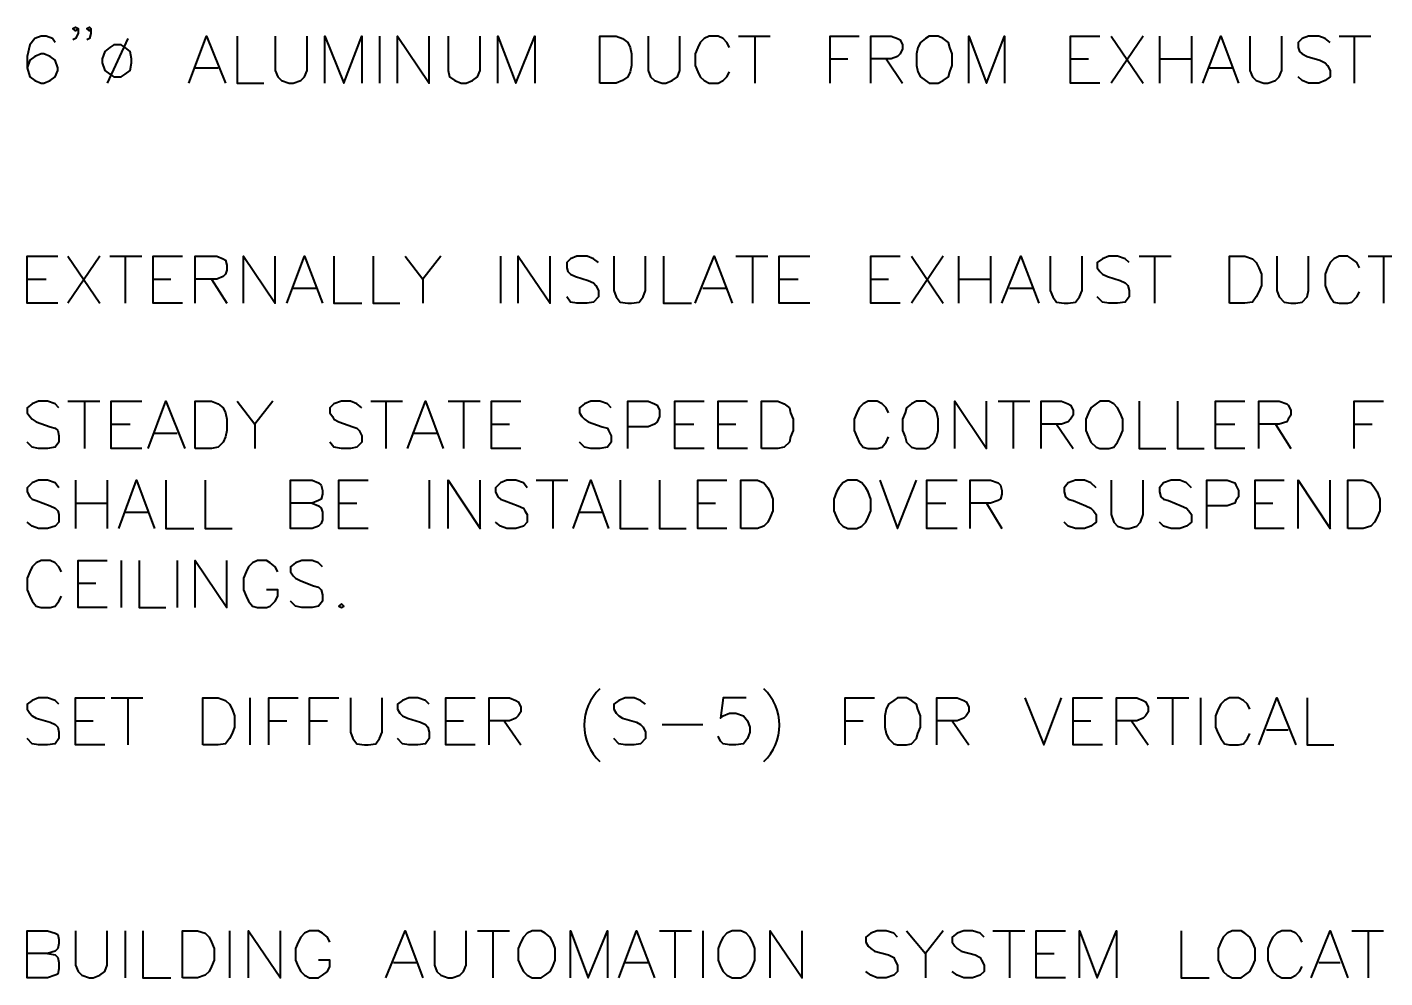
# Model space of a CAD drawing. Header units: inches. Extents: x 5 to 516, y -193 to 129.
# Drawn here: x 381.48 to 392.15, y -172.4 to -164.93 of the extents above; entities that cross this region are included whole.
import ezdxf

# ---------------------------------------------------------------- set-up
doc = ezdxf.new("R2010")
doc.units = ezdxf.units.IN
doc.header["$MEASUREMENT"] = 0
doc.layers.add('PDF10_Geometry', color=7, linetype='Continuous')

msp = doc.modelspace()

# ---------------------------------------------------------------- linework, layer by layer
at = {"layer": 'PDF10_Geometry', "lineweight": 40}
for points in [[(381.8785938, -164.9358916), (381.8585946, -164.9558908), (381.8385954, -164.9358916), (381.8585946, -164.925892), (381.8785938, -164.9358916), (381.8785938, -164.97589), (381.8585946, -165.0158883), (381.8385954, -165.0258879)], [(381.9785897, -164.9358916), (381.9685901, -164.9558908), (381.9485909, -164.9358916), (381.9685901, -164.925892), (381.9785897, -164.9358916), (381.9785897, -164.97589), (381.9685901, -165.0158883), (381.9485909, -165.0258879)], [(381.6986011, -165.0458871), (381.6786019, -165.0158883), (381.6286039, -164.9958892), (381.5886055, -164.9958892), (381.5386076, -165.0158883), (381.4986092, -165.0658863), (381.47861, -165.1558827), (381.47861, -165.245879), (381.4986092, -165.3158762), (381.5386076, -165.3458749), (381.5886055, -165.3658741), (381.6086047, -165.3658741), (381.6586027, -165.3458749), (381.6986011, -165.3158762), (381.7186003, -165.2658782), (381.7186003, -165.245879), (381.6986011, -165.1858814), (381.6586027, -165.1558827), (381.6086047, -165.1358835), (381.5886055, -165.1358835), (381.5386076, -165.1558827), (381.4986092, -165.1858814), (381.47861, -165.245879)], [(382.2685813, -165.0158883), (382.1085878, -165.3658741)], [(382.7485618, -165.3658741), (382.8885561, -164.9958892), (383.03855, -165.3658741)], [(383.1285464, -164.9958892), (383.1285464, -165.3658741), (383.3385379, -165.3658741)], [(383.4285342, -164.9958892), (383.4285342, -165.2658782), (383.4485334, -165.3158762), (383.4785322, -165.3458749), (383.5385297, -165.3658741), (383.5685285, -165.3658741), (383.6285261, -165.3458749), (383.6585249, -165.3158762), (383.6785241, -165.2658782), (383.6785241, -164.9958892)], [(383.818515, -165.3658741), (383.818515, -164.9958892), (383.9685089, -165.3658741), (384.1085032, -164.9958892), (384.1085032, -165.3658741)], [(384.2485009, -164.9958892), (384.2485009, -165.3658741)], [(384.3884952, -165.3658741), (384.3884952, -164.9958892), (384.6384851, -165.3658741), (384.6384851, -164.9958892)], [(384.788479, -164.9958892), (384.788479, -165.2658782), (384.7984786, -165.3158762), (384.8384769, -165.3458749), (384.8884749, -165.3658741), (384.9284733, -165.3658741), (384.9784713, -165.3458749), (385.0184696, -165.3158762), (385.0384688, -165.2658782), (385.0384688, -164.9958892)], [(385.1784598, -165.3658741), (385.1784598, -164.9958892), (385.3184541, -165.3658741), (385.468448, -164.9958892), (385.468448, -165.3658741)], [(386.3584118, -164.9958892), (386.3584118, -165.2658782), (386.378411, -165.3158762), (386.4084098, -165.3458749), (386.4684074, -165.3658741), (386.4984061, -165.3658741), (386.5484041, -165.3458749), (386.5884025, -165.3158762), (386.6084017, -165.2658782), (386.6084017, -164.9958892)], [(386.9983858, -165.0858855), (386.9783867, -165.0458871), (386.9483879, -165.0158883), (386.9083895, -164.9958892), (386.8383923, -164.9958892), (386.798394, -165.0158883), (386.7683952, -165.0458871), (386.748396, -165.0858855), (386.7283968, -165.1358835), (386.7283968, -165.2258798), (386.748396, -165.2758778), (386.7683952, -165.3158762), (386.798394, -165.3458749), (386.8383923, -165.3658741), (386.9083895, -165.3658741), (386.9483879, -165.3458749), (386.9783867, -165.3158762), (386.9983858, -165.2758778)], [(387.0683864, -164.9958892), (387.3183762, -164.9958892)], [(387.1983777, -164.9958892), (387.1983777, -165.3658741)], [(387.7883571, -165.3658741), (387.7883571, -164.9958892), (388.0183478, -164.9958892)], [(388.1083442, -165.3658741), (388.1083442, -164.9958892), (388.2683377, -164.9958892), (388.3183356, -165.0158883), (388.3383348, -165.0258879), (388.358334, -165.0658863), (388.358334, -165.0958851), (388.3383348, -165.1358835), (388.3183356, -165.1558827), (388.2683377, -165.1758818), (388.1083442, -165.1758818)], [(388.8783095, -165.3658741), (388.8783095, -164.9958892), (389.0183038, -165.3658741), (389.1582981, -164.9958892), (389.1582981, -165.3658741)], [(389.9082677, -165.3658741), (389.678277, -165.3658741), (389.678277, -164.9958892), (389.9082677, -164.9958892)], [(389.998264, -164.9958892), (390.2482539, -165.3658741)], [(390.2482572, -164.9958892), (389.9982674, -165.3658741)], [(390.3782486, -164.9958892), (390.3782486, -165.3658741)], [(390.6282418, -164.9958892), (390.6282418, -165.3658741)], [(390.7182416, -165.3658741), (390.8582359, -164.9958892), (390.9982302, -165.3658741)], [(391.0882231, -164.9958892), (391.0882231, -165.2658782), (391.1082223, -165.3158762), (391.1382211, -165.3458749), (391.1982187, -165.3658741), (391.2282175, -165.3658741), (391.288215, -165.3458749), (391.3182138, -165.3158762), (391.338213, -165.2658782), (391.338213, -164.9958892)], [(391.7182009, -165.0458871), (391.6782026, -165.0158883), (391.6282046, -164.9958892), (391.5482078, -164.9958892), (391.4982099, -165.0158883), (391.4682111, -165.0458871), (391.4682111, -165.0858855), (391.4782107, -165.1158843), (391.4982099, -165.1358835), (391.5382083, -165.1558827), (391.6382042, -165.1858814), (391.6782026, -165.2058806), (391.6982018, -165.2258798), (391.7182009, -165.2658782), (391.7182009, -165.3158762), (391.6782026, -165.3458749), (391.6282046, -165.3658741), (391.5482078, -165.3658741), (391.4982099, -165.3458749), (391.4682111, -165.3158762)], [(391.7881947, -164.9958892), (392.0381846, -164.9958892)], [(391.9081898, -164.9958892), (391.9081898, -165.3658741)], [(382.7985564, -165.245879), (382.9785491, -165.245879)], [(387.7883571, -165.1758818), (387.9283515, -165.1758818)], [(388.2283393, -165.1758818), (388.358334, -165.3658741)], [(389.678277, -165.1758818), (389.8182713, -165.1758818)], [(390.3782486, -165.1758818), (390.6282384, -165.1758818)], [(390.7682361, -165.245879), (390.9482288, -165.245879)], [(381.7186003, -167.0958039), (381.47861, -167.0958039), (381.47861, -166.7258189), (381.7186003, -166.7258189)], [(381.798597, -166.7258189), (382.0485869, -167.0958039)], [(382.0485903, -166.7258189), (381.7986004, -167.0958039)], [(382.128587, -166.7258189), (382.3785769, -166.7258189)], [(382.2485821, -166.7258189), (382.2485821, -167.0958039)], [(382.6985639, -167.0958039), (382.4685732, -167.0958039), (382.4685732, -166.7258189), (382.6985639, -166.7258189)], [(382.7985564, -167.0958039), (382.7985564, -166.7258189), (382.9685495, -166.7258189), (383.0185475, -166.7458181), (383.0385467, -166.7558177), (383.0485463, -166.7958161), (383.0485463, -166.8358144), (383.0385467, -166.8658132), (383.0185475, -166.8858124), (382.9685495, -166.9058116), (382.7985564, -166.9058116)], [(383.178541, -167.0958039), (383.178541, -166.7258189), (383.4285308, -167.0958039), (383.4285308, -166.7258189)], [(383.5185272, -167.0958039), (383.6585215, -166.7258189), (383.7985158, -167.0958039)], [(383.8885155, -166.7258189), (383.8885155, -167.0958039), (384.1085066, -167.0958039)], [(384.1984995, -166.7258189), (384.1984995, -167.0958039), (384.408491, -167.0958039)], [(384.4484928, -166.7258189), (384.5884871, -166.9058116), (384.5884871, -167.0958039)], [(384.7284814, -166.7258189), (384.5884871, -166.9058116)], [(385.1984589, -166.7258189), (385.1984589, -167.0958039)], [(385.3384533, -167.0958039), (385.3384533, -166.7258189), (385.5884431, -167.0958039), (385.5884431, -166.7258189)], [(385.9684311, -166.7758169), (385.9284327, -166.7458181), (385.8784347, -166.7258189), (385.798438, -166.7258189), (385.74844, -166.7458181), (385.7184412, -166.7758169), (385.7184412, -166.8158152), (385.7284408, -166.845814), (385.74844, -166.8658132), (385.7884384, -166.8858124), (385.8884343, -166.9158112), (385.9284327, -166.9358104), (385.9484319, -166.9558096), (385.9684311, -166.9958079), (385.9684311, -167.0458059), (385.9284327, -167.0858043), (385.8784347, -167.0958039), (385.798438, -167.0958039), (385.74844, -167.0858043), (385.7184412, -167.0458059)], [(386.0884262, -166.7258189), (386.0884262, -166.9958079), (386.1084254, -167.0458059), (386.1384242, -167.0858043), (386.1984217, -167.0958039), (386.2284205, -167.0958039), (386.2884181, -167.0858043), (386.3184168, -167.0458059), (386.338416, -166.9958079), (386.338416, -166.7258189)], [(386.478407, -166.7258189), (386.478407, -167.0958039), (386.698398, -167.0958039)], [(386.7284002, -167.0958039), (386.8783941, -166.7258189), (387.0183884, -167.0958039)], [(387.0483872, -166.7258189), (387.298377, -166.7258189)], [(387.1783785, -166.7258189), (387.1783785, -167.0958039)], [(387.6283636, -167.0958039), (387.3883734, -167.0958039), (387.3883734, -166.7258189), (387.6283636, -166.7258189)], [(388.3383348, -167.0958039), (388.1083442, -167.0958039), (388.1083442, -166.7258189), (388.3383348, -166.7258189)], [(388.6783176, -166.7258189), (388.4283278, -167.0958039)], [(388.4283312, -166.7258189), (388.678321, -167.0958039)], [(388.7983127, -166.7258189), (388.7983127, -167.0958039)], [(389.048306, -166.7258189), (389.048306, -167.0958039)], [(389.1382989, -167.0958039), (389.2882928, -166.7258189), (389.4282872, -167.0958039)], [(389.5182835, -166.7258189), (389.5182835, -166.9958079), (389.5382827, -167.0458059), (389.5682815, -167.0858043), (389.628279, -167.0958039), (389.6582778, -167.0958039), (389.7182754, -167.0858043), (389.7482742, -167.0458059), (389.7682734, -166.9958079), (389.7682734, -166.7258189)], [(390.1382583, -166.7758169), (390.1082595, -166.7458181), (390.048262, -166.7258189), (389.9782648, -166.7258189), (389.9282669, -166.7458181), (389.8882685, -166.7758169), (389.8882685, -166.8158152), (389.9082677, -166.845814), (389.9282669, -166.8658132), (389.9682652, -166.8858124), (390.0682612, -166.9158112), (390.1082595, -166.9358104), (390.1282587, -166.9558096), (390.1382583, -166.9958079), (390.1382583, -167.0458059), (390.1082595, -167.0858043), (390.048262, -167.0958039), (389.9782648, -167.0958039), (389.9282669, -167.0858043), (389.8882685, -167.0458059)], [(390.2182551, -166.7258189), (390.4682449, -166.7258189)], [(390.3382502, -166.7258189), (390.3382502, -167.0958039)], [(391.2982112, -166.7258189), (391.2982112, -166.9958079), (391.3182104, -167.0458059), (391.3582088, -167.0858043), (391.4082068, -167.0958039), (391.4482051, -167.0958039), (391.4982031, -167.0858043), (391.5382015, -167.0458059), (391.5482011, -166.9958079), (391.5482011, -166.7258189)], [(391.9481882, -166.8158152), (391.928189, -166.7758169), (391.8881906, -166.7458181), (391.8581919, -166.7258189), (391.7881947, -166.7258189), (391.7481963, -166.7458181), (391.7181976, -166.7758169), (391.6981984, -166.8158152), (391.6781992, -166.8658132), (391.6781992, -166.9558096), (391.6981984, -167.0058075), (391.7181976, -167.0458059), (391.7481963, -167.0858043), (391.7881947, -167.0958039), (391.8581919, -167.0958039), (391.8881906, -167.0858043), (391.928189, -167.0458059), (391.9481882, -167.0058075)], [(392.018182, -166.7258189), (392.2681718, -166.7258189)], [(392.1381771, -166.7258189), (392.1381771, -167.0958039)], [(381.47861, -166.9058116), (381.6286039, -166.9058116)], [(382.4685732, -166.9058116), (382.6085675, -166.9058116)], [(382.9285545, -166.9058116), (383.0485496, -167.0958039)], [(383.5685285, -166.9758087), (383.7485212, -166.9758087)], [(386.7883978, -166.9758087), (386.9683904, -166.9758087)], [(387.3883734, -166.9058116), (387.5383673, -166.9058116)], [(388.1083442, -166.9058116), (388.2483385, -166.9058116)], [(388.7983127, -166.9058116), (389.0483026, -166.9058116)], [(389.1982965, -166.9758087), (389.3782892, -166.9758087)], [(381.7285897, -167.9157672), (381.6985909, -167.8857684), (381.6385933, -167.8657692), (381.5685962, -167.8657692), (381.5185982, -167.8857684), (381.4785998, -167.9157672), (381.4785998, -167.9557656), (381.498599, -167.9857643), (381.5185982, -168.0057635), (381.548597, -168.0257627), (381.6585925, -168.0657611), (381.6985909, -168.0757607), (381.7185901, -168.0957599), (381.7285897, -168.1357583), (381.7285897, -168.1857562), (381.6985909, -168.2257546), (381.6385933, -168.2357542), (381.5685962, -168.2357542), (381.5185982, -168.2257546), (381.4785998, -168.1857562)], [(381.7985835, -167.8657692), (382.0485733, -167.8657692)], [(381.9285816, -167.8657692), (381.9285816, -168.2357542)], [(382.3785599, -168.2357542), (382.1385696, -168.2357542), (382.1385696, -167.8657692), (382.3785599, -167.8657692)], [(382.4285613, -168.2357542), (382.5685556, -167.8657692), (382.7185495, -168.2357542)], [(383.1285328, -167.8657692), (383.2685271, -168.0457619), (383.2685271, -168.2357542)], [(383.4085215, -167.8657692), (383.2685271, -168.0457619)], [(384.108493, -167.9157672), (384.0684947, -167.8857684), (384.0184967, -167.8657692), (383.9484995, -167.8657692), (383.888502, -167.8857684), (383.8585032, -167.9157672), (383.8585032, -167.9557656), (383.8785024, -167.9857643), (383.888502, -168.0057635), (383.9285003, -168.0257627), (384.0384959, -168.0657611), (384.0684947, -168.0757607), (384.0884938, -168.0957599), (384.108493, -168.1357583), (384.108493, -168.1857562), (384.0684947, -168.2257546), (384.0184967, -168.2357542), (383.9484995, -168.2357542), (383.888502, -168.2257546), (383.8585032, -168.1857562)], [(384.1784868, -167.8657692), (384.4284766, -167.8657692)], [(384.2984819, -167.8657692), (384.2984819, -168.2357542)], [(384.4684784, -168.2357542), (384.6084727, -167.8657692), (384.748467, -168.2357542)], [(384.7884654, -167.8657692), (385.0384553, -167.8657692)], [(384.9084605, -167.8657692), (384.9084605, -168.2357542)], [(385.3584423, -168.2357542), (385.1284516, -168.2357542), (385.1284516, -167.8657692), (385.3584423, -167.8657692)], [(386.0684134, -167.9157672), (386.0384147, -167.8857684), (385.9784171, -167.8657692), (385.9084199, -167.8657692), (385.858422, -167.8857684), (385.8184236, -167.9157672), (385.8184236, -167.9557656), (385.8384228, -167.9857643), (385.858422, -168.0057635), (385.8884207, -168.0257627), (385.9984163, -168.0657611), (386.0384147, -168.0757607), (386.0484142, -168.0957599), (386.0684134, -168.1357583), (386.0684134, -168.1857562), (386.0384147, -168.2257546), (385.9784171, -168.2357542), (385.9084199, -168.2357542), (385.858422, -168.2257546), (385.8184236, -168.1857562)], [(386.1984048, -168.2357542), (386.1984048, -167.8657692), (386.3583983, -167.8657692), (386.4083962, -167.8857684), (386.4283954, -167.895768), (386.4483946, -167.9357664), (386.4483946, -167.9857643), (386.4283954, -168.0257627), (386.4083962, -168.0457619), (386.3583983, -168.0657611), (386.1984048, -168.0657611)], [(386.7983838, -168.2357542), (386.5683931, -168.2357542), (386.5683931, -167.8657692), (386.7983838, -167.8657692)], [(387.13837, -168.2357542), (386.9083793, -168.2357542), (386.9083793, -167.8657692), (387.13837, -167.8657692)], [(388.2483249, -167.9557656), (388.2283257, -167.9157672), (388.1983269, -167.8857684), (388.1583286, -167.8657692), (388.0883314, -167.8657692), (388.048333, -167.8857684), (388.0183342, -167.9157672), (387.9983351, -167.9557656), (387.9783359, -168.0057635), (387.9783359, -168.0957599), (387.9983351, -168.1457578), (388.0183342, -168.1857562), (388.048333, -168.2257546), (388.0883314, -168.2357542), (388.1583286, -168.2357542), (388.1983269, -168.2257546), (388.2283257, -168.1857562), (388.2483249, -168.1457578)], [(388.7683038, -168.2357542), (388.7683038, -167.8657692), (389.0182936, -168.2357542), (389.0182936, -167.8657692)], [(389.10829, -167.8657692), (389.3582798, -167.8657692)], [(389.2282851, -167.8657692), (389.2282851, -168.2357542)], [(389.4482762, -168.2357542), (389.4482762, -167.8657692), (389.6082697, -167.8657692), (389.6582676, -167.8857684), (389.6782668, -167.895768), (389.698266, -167.9357664), (389.698266, -167.9757647), (389.6782668, -168.0057635), (389.6582676, -168.0257627), (389.6082697, -168.0457619), (389.4482762, -168.0457619)], [(390.2182415, -167.8657692), (390.2182415, -168.2357542), (390.428233, -168.2357542)], [(390.5182361, -167.8657692), (390.5182361, -168.2357542), (390.7282276, -168.2357542)], [(391.0482078, -168.2357542), (390.8182171, -168.2357542), (390.8182171, -167.8657692), (391.0482078, -167.8657692)], [(391.1582101, -168.2357542), (391.1582101, -167.8657692), (391.3182036, -167.8657692), (391.3782012, -167.8857684), (391.3882008, -167.895768), (391.4082, -167.9357664), (391.4082, -167.9757647), (391.3882008, -168.0057635), (391.3782012, -168.0257627), (391.3182036, -168.0457619), (391.1582101, -168.0457619)], [(391.9081763, -168.2357542), (391.9081763, -167.8657692), (392.1381669, -167.8657692)], [(382.1385696, -168.0457619), (382.2885636, -168.0457619)], [(385.1284516, -168.0457619), (385.2684459, -168.0457619)], [(386.5683931, -168.0457619), (386.718387, -168.0457619)], [(386.9083793, -168.0457619), (387.0483736, -168.0457619)], [(389.5682713, -168.0457619), (389.698266, -168.2357542)], [(390.8182171, -168.0457619), (390.9682111, -168.0457619)], [(391.2882015, -168.0457619), (391.4081966, -168.2357542)], [(391.9081763, -168.0457619), (392.0481706, -168.0457619)], [(382.4785558, -168.1157591), (382.6585485, -168.1157591)], [(384.518473, -168.1157591), (384.6984657, -168.1157591)], [(381.7285897, -168.5457416), (381.6985909, -168.5057432), (381.6385933, -168.485744), (381.5685962, -168.485744), (381.5185982, -168.5057432), (381.4785998, -168.5457416), (381.4785998, -168.5757404), (381.498599, -168.6157388), (381.5185982, -168.6357379), (381.548597, -168.6457375), (381.6585925, -168.6857359), (381.6985909, -168.7057351), (381.7185901, -168.7257343), (381.7285897, -168.7557331), (381.7285897, -168.8157306), (381.6985909, -168.8457294), (381.6385933, -168.8657286), (381.5685962, -168.8657286), (381.5185982, -168.8457294), (381.4785998, -168.8157306)], [(381.858581, -168.485744), (381.858581, -168.8657286)], [(382.1085743, -168.485744), (382.1085743, -168.8657286)], [(382.1985672, -168.8657286), (382.3385615, -168.485744), (382.4785558, -168.8657286)], [(382.5685556, -168.485744), (382.5685556, -168.8657286), (382.7885466, -168.8657286)], [(382.8785396, -168.485744), (382.8785396, -168.8657286), (383.0885311, -168.8657286)], [(383.7185055, -168.6657367), (383.7685034, -168.6857359), (383.7885026, -168.7057351), (383.7985022, -168.7357339), (383.7985022, -168.7957314), (383.7885026, -168.8257302), (383.7685034, -168.8457294), (383.7185055, -168.8657286), (383.5485124, -168.8657286), (383.5485124, -168.485744), (383.7185055, -168.485744), (383.7685034, -168.5057432), (383.7885026, -168.5257424), (383.7985022, -168.5657408), (383.7985022, -168.5957396), (383.7885026, -168.6357379), (383.7685034, -168.6457375), (383.7185055, -168.6657367), (383.5485124, -168.6657367)], [(384.158491, -168.8657286), (383.9285003, -168.8657286), (383.9285003, -168.485744), (384.158491, -168.485744)], [(384.6384681, -168.485744), (384.6384681, -168.8657286)], [(384.7884654, -168.8657286), (384.7884654, -168.485744), (385.0384553, -168.8657286), (385.0384553, -168.485744)], [(385.4084402, -168.5457416), (385.3784415, -168.5057432), (385.3184439, -168.485744), (385.2484467, -168.485744), (385.1984488, -168.5057432), (385.1584504, -168.5457416), (385.1584504, -168.5757404), (385.1784496, -168.6157388), (385.1984488, -168.6357379), (385.2284475, -168.6457375), (385.3384431, -168.6857359), (385.3784415, -168.7057351), (385.3884411, -168.7257343), (385.4084402, -168.7557331), (385.4084402, -168.8157306), (385.3784415, -168.8457294), (385.3184439, -168.8657286), (385.2484467, -168.8657286), (385.1984488, -168.8457294), (385.1584504, -168.8157306)], [(385.478434, -168.485744), (385.7284239, -168.485744)], [(385.6084321, -168.485744), (385.6084321, -168.8657286)], [(385.7684256, -168.8657286), (385.9084199, -168.485744), (386.0484142, -168.8657286)], [(386.1384072, -168.485744), (386.1384072, -168.8657286), (386.3583983, -168.8657286)], [(386.448398, -168.485744), (386.448398, -168.8657286), (386.6583895, -168.8657286)], [(386.9783765, -168.8657286), (386.7483858, -168.8657286), (386.7483858, -168.485744), (386.9783765, -168.485744)], [(388.1783244, -168.485744), (388.3183187, -168.8657286), (388.4683126, -168.485744)], [(388.788303, -168.8657286), (388.5483127, -168.8657286), (388.5483127, -168.485744), (388.788303, -168.485744)], [(388.8882989, -168.8657286), (388.8882989, -168.485744), (389.0482924, -168.485744), (389.10829, -168.5057432), (389.1282892, -168.5257424), (389.1382888, -168.5657408), (389.1382888, -168.5957396), (389.1282892, -168.6357379), (389.10829, -168.6457375), (389.0482924, -168.6657367), (388.8882989, -168.6657367)], [(389.8782553, -168.5457416), (389.8382569, -168.5057432), (389.788259, -168.485744), (389.7182618, -168.485744), (389.6582643, -168.5057432), (389.6282655, -168.5457416), (389.6282655, -168.5757404), (389.6382651, -168.6157388), (389.6582643, -168.6357379), (389.6982626, -168.6457375), (389.7982586, -168.6857359), (389.8382569, -168.7057351), (389.8582561, -168.7257343), (389.8782553, -168.7557331), (389.8782553, -168.8157306), (389.8382569, -168.8457294), (389.788259, -168.8657286), (389.7182618, -168.8657286), (389.6582643, -168.8457294), (389.6282655, -168.8157306)], [(389.9982504, -168.485744), (389.9982504, -168.7557331), (390.0182496, -168.8157306), (390.0482484, -168.8457294), (390.108246, -168.8657286), (390.1382448, -168.8657286), (390.1982423, -168.8457294), (390.2282411, -168.8157306), (390.2482403, -168.7557331), (390.2482403, -168.485744)], [(390.6282283, -168.5457416), (390.5882299, -168.5057432), (390.5382319, -168.485744), (390.4682348, -168.485744), (390.4082372, -168.5057432), (390.3782384, -168.5457416), (390.3782384, -168.5757404), (390.388238, -168.6157388), (390.4082372, -168.6357379), (390.4482356, -168.6457375), (390.5482315, -168.6857359), (390.5882299, -168.7057351), (390.6082291, -168.7257343), (390.6282283, -168.7557331), (390.6282283, -168.8157306), (390.5882299, -168.8457294), (390.5382319, -168.8657286), (390.4682348, -168.8657286), (390.4082372, -168.8457294), (390.3782384, -168.8157306)], [(390.7482234, -168.8657286), (390.7482234, -168.485744), (390.9082169, -168.485744), (390.9682144, -168.5057432), (390.978214, -168.5257424), (390.9982132, -168.5657408), (390.9982132, -168.6157388), (390.978214, -168.6457375), (390.9682144, -168.6657367), (390.9082169, -168.6857359), (390.7482234, -168.6857359)], [(391.3581986, -168.8657286), (391.1282079, -168.8657286), (391.1282079, -168.485744), (391.3581986, -168.485744)], [(391.4681941, -168.8657286), (391.4681941, -168.485744), (391.718184, -168.8657286), (391.718184, -168.485744)], [(381.858581, -168.6657367), (382.1085709, -168.6657367)], [(383.9285003, -168.6657367), (384.0684947, -168.6657367)], [(386.7483858, -168.6657367), (386.8883801, -168.6657367)], [(388.5483127, -168.6657367), (388.6983066, -168.6657367)], [(389.0182902, -168.6657367), (389.1382854, -168.8657286)], [(391.1282079, -168.6657367), (391.2682023, -168.6657367)], [(382.2485686, -168.7357339), (382.4285613, -168.7357339)], [(385.8184202, -168.7357339), (385.9984129, -168.7357339)], [(381.7485889, -169.2057148), (381.7285897, -169.1657164), (381.6985909, -169.1357176), (381.6585925, -169.1157185), (381.5885954, -169.1157185), (381.548597, -169.1357176), (381.5185982, -169.1657164), (381.498599, -169.2057148), (381.4785998, -169.2557128), (381.4785998, -169.3457091), (381.498599, -169.3957071), (381.5185982, -169.4357055), (381.548597, -169.4757038), (381.5885954, -169.4857034), (381.6585925, -169.4857034), (381.6985909, -169.4757038), (381.7285897, -169.4357055), (381.7485889, -169.3957071)], [(382.1085709, -169.4857034), (381.8785802, -169.4857034), (381.8785802, -169.1157185), (382.1085709, -169.1157185)], [(382.2185664, -169.1157185), (382.2185664, -169.4857034)], [(382.3585607, -169.1157185), (382.3585607, -169.4857034), (382.5685522, -169.4857034)], [(382.6585485, -169.1157185), (382.6585485, -169.4857034)], [(382.7985428, -169.4857034), (382.7985428, -169.1157185), (383.0485327, -169.4857034), (383.0485327, -169.1157185)], [(383.4485198, -169.2057148), (383.4285206, -169.1657164), (383.3885223, -169.1357176), (383.3585235, -169.1157185), (383.2885263, -169.1157185), (383.248528, -169.1357176), (383.2185292, -169.1657164), (383.19853, -169.2057148), (383.1785308, -169.2557128), (383.1785308, -169.3457091), (383.19853, -169.3957071), (383.2185292, -169.4357055), (383.248528, -169.4757038), (383.2885263, -169.4857034), (383.3585235, -169.4857034), (383.3885223, -169.4757038), (383.4285206, -169.4357055), (383.4485198, -169.3957071), (383.4485198, -169.3457091), (383.3585235, -169.3457091)], [(383.7985022, -169.1657164), (383.7685034, -169.1357176), (383.7185055, -169.1157185), (383.6385087, -169.1157185), (383.5885108, -169.1357176), (383.5485124, -169.1657164), (383.5485124, -169.2057148), (383.5685116, -169.2357136), (383.5885108, -169.2557128), (383.6285091, -169.275712), (383.7285051, -169.3157103), (383.7685034, -169.3257099), (383.7885026, -169.3457091), (383.7985022, -169.3857075), (383.7985022, -169.4357055), (383.7685034, -169.4757038), (383.7185055, -169.4857034), (383.6385087, -169.4857034), (383.5885108, -169.4757038), (383.5485124, -169.4357055)], [(381.8785802, -169.2957111), (382.0185745, -169.2957111)], [(381.7285897, -170.2456726), (381.6985909, -170.2156738), (381.6385933, -170.1956746), (381.5685962, -170.1956746), (381.5185982, -170.2156738), (381.4785998, -170.2456726), (381.4785998, -170.2856709), (381.498599, -170.3156697), (381.5185982, -170.3356689), (381.548597, -170.3556681), (381.6585925, -170.3856669), (381.6985909, -170.4056661), (381.7185901, -170.4256653), (381.7285897, -170.4656636), (381.7285897, -170.5156616), (381.6985909, -170.55566), (381.6385933, -170.5656596), (381.5685962, -170.5656596), (381.5185982, -170.55566), (381.4785998, -170.5156616)], [(382.0885717, -170.5656596), (381.858581, -170.5656596), (381.858581, -170.1956746), (382.0885717, -170.1956746)], [(382.1385696, -170.1956746), (382.3885595, -170.1956746)], [(382.2685678, -170.1956746), (382.2685678, -170.5656596)], [(383.2285288, -170.1956746), (383.2285288, -170.5656596)], [(383.3785193, -170.5656596), (383.3785193, -170.1956746), (383.6085099, -170.1956746)], [(383.6985063, -170.5656596), (383.6985063, -170.1956746), (383.928497, -170.1956746)], [(384.0184933, -170.1956746), (384.0184933, -170.4656636), (384.0384925, -170.5156616), (384.0684913, -170.55566), (384.1284888, -170.5656596), (384.1584876, -170.5656596), (384.2184852, -170.55566), (384.248484, -170.5156616), (384.2684831, -170.4656636), (384.2684831, -170.1956746)], [(384.6384681, -170.2456726), (384.6084693, -170.2156738), (384.5484718, -170.1956746), (384.4784746, -170.1956746), (384.4284766, -170.2156738), (384.3884783, -170.2456726), (384.3884783, -170.2856709), (384.4084775, -170.3156697), (384.4284766, -170.3356689), (384.468475, -170.3556681), (384.568471, -170.3856669), (384.6084693, -170.4056661), (384.6284685, -170.4256653), (384.6384681, -170.4656636), (384.6384681, -170.5156616), (384.6084693, -170.55566), (384.5484718, -170.5656596), (384.4784746, -170.5656596), (384.4284766, -170.55566), (384.3884783, -170.5156616)], [(384.9984569, -170.5656596), (384.7684662, -170.5656596), (384.7684662, -170.1956746), (384.9984569, -170.1956746)], [(385.1084524, -170.5656596), (385.1084524, -170.1956746), (385.2684459, -170.1956746), (385.3184439, -170.2156738), (385.3384431, -170.2256734), (385.3584423, -170.2656718), (385.3584423, -170.3056701), (385.3384431, -170.3356689), (385.3184439, -170.3556681), (385.2684459, -170.3756673), (385.1084524, -170.3756673)], [(386.3383991, -170.2456726), (386.2984007, -170.2156738), (386.2484027, -170.1956746), (386.1784056, -170.1956746), (386.1284076, -170.2156738), (386.0884092, -170.2456726), (386.0884092, -170.2856709), (386.1084084, -170.3156697), (386.1284076, -170.3356689), (386.1584064, -170.3556681), (386.2684019, -170.3856669), (386.2984007, -170.4056661), (386.3183999, -170.4256653), (386.3383991, -170.4656636), (386.3383991, -170.5156616), (386.2984007, -170.55566), (386.2484027, -170.5656596), (386.1784056, -170.5656596), (386.1284076, -170.55566), (386.0884092, -170.5156616)], [(387.1283704, -170.1956746), (386.9483777, -170.1956746), (386.9283785, -170.3556681), (386.9483777, -170.3356689), (386.9983757, -170.3156697), (387.0483736, -170.3156697), (387.1083712, -170.3356689), (387.13837, -170.3756673), (387.1583692, -170.4256653), (387.1583692, -170.4656636), (387.13837, -170.5156616), (387.1083712, -170.55566), (387.0483736, -170.5656596), (386.9983757, -170.5656596), (386.9483777, -170.55566), (386.9283785, -170.5356608), (386.9083793, -170.4956624)], [(387.9083387, -170.5656596), (387.9083387, -170.1956746), (388.1383294, -170.1956746)], [(388.6283095, -170.5656596), (388.6283095, -170.1956746), (388.788303, -170.1956746), (388.8383009, -170.2156738), (388.8583001, -170.2256734), (388.8782993, -170.2656718), (388.8782993, -170.3056701), (388.8583001, -170.3356689), (388.8383009, -170.3556681), (388.788303, -170.3756673), (388.6283095, -170.3756673)], [(389.3182781, -170.1956746), (389.468272, -170.5656596), (389.6082663, -170.1956746)], [(389.9282533, -170.5656596), (389.6982626, -170.5656596), (389.6982626, -170.1956746), (389.9282533, -170.1956746)], [(390.0382488, -170.5656596), (390.0382488, -170.1956746), (390.1982423, -170.1956746), (390.2482403, -170.2156738), (390.2682395, -170.2256734), (390.2882387, -170.2656718), (390.2882387, -170.3056701), (390.2682395, -170.3356689), (390.2482403, -170.3556681), (390.1982423, -170.3756673), (390.0382488, -170.3756673)], [(390.3582426, -170.1956746), (390.6082325, -170.1956746)], [(390.4782377, -170.1956746), (390.4782377, -170.5656596)], [(390.698222, -170.1956746), (390.698222, -170.5656596)], [(391.0882096, -170.2856709), (391.0682104, -170.2456726), (391.0382116, -170.2156738), (390.9982132, -170.1956746), (390.9282161, -170.1956746), (390.8882177, -170.2156738), (390.8582189, -170.2456726), (390.8382197, -170.2856709), (390.8182205, -170.3356689), (390.8182205, -170.4256653), (390.8382197, -170.4756632), (390.8582189, -170.5156616), (390.8882177, -170.55566), (390.9282161, -170.5656596), (390.9982132, -170.5656596), (391.0382116, -170.55566), (391.0682104, -170.5156616), (391.0882096, -170.4756632)], [(391.1582101, -170.5656596), (391.2982044, -170.1956746), (391.4481983, -170.5656596)], [(391.5381879, -170.1956746), (391.5381879, -170.5656596), (391.7481794, -170.5656596)], [(381.858581, -170.3756673), (381.9985753, -170.3756673)], [(383.3785193, -170.3756673), (383.5185136, -170.3756673)], [(383.6985063, -170.3756673), (383.8385006, -170.3756673)], [(384.7684662, -170.3756673), (384.9084605, -170.3756673)], [(385.2284475, -170.3756673), (385.3584423, -170.5656596)], [(387.9083387, -170.3756673), (388.048333, -170.3756673)], [(388.7483046, -170.3756673), (388.8782993, -170.5656596)], [(389.6982626, -170.3756673), (389.8382569, -170.3756673)], [(390.1582439, -170.3756673), (390.2882387, -170.5656596)], [(386.4683972, -170.4056661), (386.7883842, -170.4056661)], [(391.2182009, -170.4456644), (391.388194, -170.4456644)], [(381.6386035, -172.2055964), (381.6986011, -172.215596), (381.7186003, -172.2355951), (381.7285999, -172.2755935), (381.7285999, -172.3255915), (381.7186003, -172.3655899), (381.6986011, -172.3755895), (381.6386035, -172.3955886), (381.47861, -172.3955886), (381.47861, -172.0256037), (381.6386035, -172.0256037), (381.6986011, -172.0456029), (381.7186003, -172.0556025), (381.7285999, -172.0956008), (381.7285999, -172.1255996), (381.7186003, -172.165598), (381.6986011, -172.1855972), (381.6386035, -172.2055964), (381.47861, -172.2055964)], [(381.8585946, -172.0256037), (381.8585946, -172.2955927), (381.8785938, -172.3455907), (381.9085925, -172.3755895), (381.9685901, -172.3955886), (381.9985889, -172.3955886), (382.0485869, -172.3755895), (382.0885852, -172.3455907), (382.1085844, -172.2955927), (382.1085844, -172.0256037)], [(382.2485821, -172.0256037), (382.2485821, -172.3955886)], [(382.3885764, -172.0256037), (382.3885764, -172.3955886), (382.6085675, -172.3955886)], [(383.0685488, -172.0256037), (383.0685488, -172.3955886)], [(383.2185393, -172.3955886), (383.2185393, -172.0256037), (383.4685292, -172.3955886), (383.4685292, -172.0256037)], [(383.8585134, -172.1156), (383.8385142, -172.0756016), (383.7985158, -172.0456029), (383.768517, -172.0256037), (383.6985199, -172.0256037), (383.6585215, -172.0456029), (383.6285227, -172.0756016), (383.6085235, -172.1156), (383.5885243, -172.165598), (383.5885243, -172.2555943), (383.6085235, -172.3055923), (383.6285227, -172.3455907), (383.6585215, -172.3755895), (383.6985199, -172.3955886), (383.768517, -172.3955886), (383.7985158, -172.3755895), (383.8385142, -172.3455907), (383.8585134, -172.3055923), (383.8585134, -172.2555943), (383.768517, -172.2555943)], [(384.2984955, -172.3955886), (384.4484894, -172.0256037), (384.5884837, -172.3955886)], [(384.6784801, -172.0256037), (384.6784801, -172.2955927), (384.6984792, -172.3455907), (384.728478, -172.3755895), (384.7884756, -172.3955886), (384.8184744, -172.3955886), (384.8784719, -172.3755895), (384.9084707, -172.3455907), (384.9284699, -172.2955927), (384.9284699, -172.0256037)], [(385.0184662, -172.0256037), (385.2684561, -172.0256037)], [(385.1384614, -172.0256037), (385.1384614, -172.3955886)], [(385.74844, -172.3955886), (385.74844, -172.0256037), (385.8884343, -172.3955886), (386.0384282, -172.0256037), (386.0384282, -172.3955886)], [(386.1284246, -172.3955886), (386.2684189, -172.0256037), (386.4084132, -172.3955886)], [(386.4484116, -172.0256037), (386.6984014, -172.0256037)], [(386.5684067, -172.0256037), (386.5684067, -172.3955886)], [(386.7883978, -172.0256037), (386.7883978, -172.3955886)], [(387.3183728, -172.3955886), (387.3183728, -172.0256037), (387.5683627, -172.3955886), (387.5683627, -172.0256037)], [(388.3183322, -172.0756016), (388.2883335, -172.0456029), (388.2283359, -172.0256037), (388.1583387, -172.0256037), (388.1083408, -172.0456029), (388.0683424, -172.0756016), (388.0683424, -172.1156), (388.0883416, -172.1455988), (388.1083408, -172.165598), (388.1383395, -172.1855972), (388.2483351, -172.215596), (388.2883335, -172.2355951), (388.298333, -172.2555943), (388.3183322, -172.2955927), (388.3183322, -172.3455907), (388.2883335, -172.3755895), (388.2283359, -172.3955886), (388.1583387, -172.3955886), (388.1083408, -172.3755895), (388.0683424, -172.3455907)], [(388.3883328, -172.0256037), (388.5383267, -172.2055964), (388.5383267, -172.3955886)], [(388.6783176, -172.0256037), (388.5383233, -172.2055964)], [(388.9983046, -172.0756016), (388.9683058, -172.0456029), (388.9083083, -172.0256037), (388.8383111, -172.0256037), (388.7883131, -172.0456029), (388.7483148, -172.0756016), (388.7483148, -172.1156), (388.768314, -172.1455988), (388.7883131, -172.165598), (388.8183119, -172.1855972), (388.9283075, -172.215596), (388.9683058, -172.2355951), (388.9783054, -172.2555943), (388.9983046, -172.2955927), (388.9983046, -172.3455907), (388.9683058, -172.3755895), (388.9083083, -172.3955886), (388.8383111, -172.3955886), (388.7883131, -172.3755895), (388.7483148, -172.3455907)], [(389.0683052, -172.0256037), (389.318295, -172.0256037)], [(389.1982965, -172.0256037), (389.1982965, -172.3955886)], [(389.638282, -172.3955886), (389.4082914, -172.3955886), (389.4082914, -172.0256037), (389.638282, -172.0256037)], [(389.7482776, -172.3955886), (389.7482776, -172.0256037), (389.8882719, -172.3955886), (390.0382658, -172.0256037), (390.0382658, -172.3955886)], [(390.5482451, -172.0256037), (390.5482451, -172.3955886), (390.7682361, -172.3955886)], [(391.4982031, -172.1156), (391.4782039, -172.0756016), (391.4482051, -172.0456029), (391.4082068, -172.0256037), (391.3382096, -172.0256037), (391.2982112, -172.0456029), (391.2682124, -172.0756016), (391.2482132, -172.1156), (391.2282141, -172.165598), (391.2282141, -172.2555943), (391.2482132, -172.3055923), (391.2682124, -172.3455907), (391.2982112, -172.3755895), (391.3382096, -172.3955886), (391.4082068, -172.3955886), (391.4482051, -172.3755895), (391.4782039, -172.3455907), (391.4982031, -172.3055923)], [(391.5682036, -172.3955886), (391.7181976, -172.0256037), (391.8581919, -172.3955886)], [(391.8881906, -172.0256037), (392.1381805, -172.0256037)], [(392.018182, -172.0256037), (392.018182, -172.3955886)], [(389.4082914, -172.2055964), (389.5482857, -172.2055964)], [(384.3584931, -172.2755935), (384.5384857, -172.2755935)], [(386.1784191, -172.2755935), (386.3584118, -172.2755935)], [(391.6282012, -172.2755935), (391.7981943, -172.2755935)]]:
    msp.add_lwpolyline(points, dxfattribs=at)
for points in [[(385.9784273, -165.3658741), (385.9784273, -164.9958892), (386.108422, -164.9958892), (386.15842, -165.0158883), (386.1984183, -165.0458871), (386.2184175, -165.0858855), (386.2284171, -165.1358835), (386.2284171, -165.2258798), (386.2184175, -165.2758778), (386.1984183, -165.3158762), (386.15842, -165.3458749), (386.108422, -165.3658741)], [(388.5683255, -164.9958892), (388.5383267, -165.0158883), (388.4983283, -165.0458871), (388.4783291, -165.0858855), (388.4683295, -165.1358835), (388.4683295, -165.2258798), (388.4783291, -165.2758778), (388.4983283, -165.3158762), (388.5383267, -165.3458749), (388.5683255, -165.3658741), (388.6383226, -165.3658741), (388.678321, -165.3458749), (388.7183194, -165.3158762), (388.728319, -165.2758778), (388.7483182, -165.2258798), (388.7483182, -165.1358835), (388.728319, -165.0858855), (388.7183194, -165.0458871), (388.678321, -165.0158883), (388.6383226, -164.9958892)], [(382.1585824, -165.0658863), (382.1285836, -165.0858855), (382.0885852, -165.1158843), (382.068586, -165.1758818), (382.068586, -165.2058806), (382.0885852, -165.2658782), (382.1285836, -165.295877), (382.1585824, -165.3158762), (382.21858, -165.3158762), (382.2485787, -165.295877), (382.2885771, -165.2658782), (382.2985767, -165.2058806), (382.2985767, -165.1758818), (382.2885771, -165.1158843), (382.2485787, -165.0858855), (382.21858, -165.0658863)], [(390.9282296, -167.0958039), (390.9282296, -166.7258189), (391.0482248, -166.7258189), (391.1082223, -166.7458181), (391.1382211, -166.7758169), (391.1582203, -166.8158152), (391.1782195, -166.8658132), (391.1782195, -166.9558096), (391.1582203, -167.0058075), (391.1382211, -167.0458059), (391.1082223, -167.0858043), (391.0482248, -167.0958039)], [(382.7985428, -168.2357542), (382.7985428, -167.8657692), (382.9285376, -167.8657692), (382.9785355, -167.8857684), (383.0185339, -167.9157672), (383.0385331, -167.9557656), (383.0485327, -168.0057635), (383.0485327, -168.0957599), (383.0385331, -168.1457578), (383.0185339, -168.1857562), (382.9785355, -168.2257546), (382.9285376, -168.2357542)], [(387.2483655, -168.2357542), (387.2483655, -167.8657692), (387.3783602, -167.8657692), (387.4283582, -167.8857684), (387.4683566, -167.9157672), (387.4783562, -167.9557656), (387.4983554, -168.0057635), (387.4983554, -168.0957599), (387.4783562, -168.1457578), (387.4683566, -168.1857562), (387.4283582, -168.2257546), (387.3783602, -168.2357542)], [(388.468316, -167.8657692), (388.4283176, -167.8857684), (388.3883192, -167.9157672), (388.3783196, -167.9557656), (388.3583204, -168.0057635), (388.3583204, -168.0957599), (388.3783196, -168.1457578), (388.3883192, -168.1857562), (388.4283176, -168.2257546), (388.468316, -168.2357542), (388.5383131, -168.2357542), (388.5683119, -168.2257546), (388.6083103, -168.1857562), (388.6283095, -168.1457578), (388.6383091, -168.0957599), (388.6383091, -168.0057635), (388.6283095, -167.9557656), (388.6083103, -167.9157672), (388.5683119, -167.8857684), (388.5383131, -167.8657692)], [(389.9082575, -167.8657692), (389.8782587, -167.8857684), (389.8382603, -167.9157672), (389.8182611, -167.9557656), (389.798262, -168.0057635), (389.798262, -168.0957599), (389.8182611, -168.1457578), (389.8382603, -168.1857562), (389.8782587, -168.2257546), (389.9082575, -168.2357542), (389.9782547, -168.2357542), (390.018253, -168.2257546), (390.0482518, -168.1857562), (390.068251, -168.1457578), (390.0882502, -168.0957599), (390.0882502, -168.0057635), (390.068251, -167.9557656), (390.0482518, -167.9157672), (390.018253, -167.8857684), (389.9782547, -167.8657692)], [(387.088372, -168.8657286), (387.088372, -168.485744), (387.2183667, -168.485744), (387.2683647, -168.5057432), (387.2983635, -168.5457416), (387.3183627, -168.5757404), (387.3383619, -168.6357379), (387.3383619, -168.7257343), (387.3183627, -168.7757323), (387.2983635, -168.8157306), (387.2683647, -168.8457294), (387.2183667, -168.8657286)], [(387.9283379, -168.485744), (387.8883395, -168.5057432), (387.8583407, -168.5457416), (387.8383416, -168.5757404), (387.8183424, -168.6357379), (387.8183424, -168.7257343), (387.8383416, -168.7757323), (387.8583407, -168.8157306), (387.8883395, -168.8457294), (387.9283379, -168.8657286), (387.9983351, -168.8657286), (388.0383334, -168.8457294), (388.0683322, -168.8157306), (388.0883314, -168.7757323), (388.1083306, -168.7257343), (388.1083306, -168.6357379), (388.0883314, -168.5757404), (388.0683322, -168.5457416), (388.0383334, -168.5057432), (387.9983351, -168.485744)], [(391.8581749, -168.8657286), (391.8581749, -168.485744), (391.97817, -168.485744), (392.0381676, -168.5057432), (392.0681664, -168.5457416), (392.0881656, -168.5757404), (392.1081648, -168.6357379), (392.1081648, -168.7257343), (392.0881656, -168.7757323), (392.0681664, -168.8157306), (392.0381676, -168.8457294), (391.97817, -168.8657286)], [(383.9484995, -169.4557046), (383.9285003, -169.4757038), (383.9484995, -169.4857034), (383.9684987, -169.4757038)], [(382.8585404, -170.5656596), (382.8585404, -170.1956746), (382.9785355, -170.1956746), (383.0385331, -170.2156738), (383.0685319, -170.2456726), (383.0885311, -170.2856709), (383.1085303, -170.3356689), (383.1085303, -170.4256653), (383.0885311, -170.4756632), (383.0685319, -170.5156616), (383.0385331, -170.55566), (382.9785355, -170.5656596)], [(388.3183187, -170.1956746), (388.2883199, -170.2156738), (388.2483215, -170.2456726), (388.2283223, -170.2856709), (388.2183227, -170.3356689), (388.2183227, -170.4256653), (388.2283223, -170.4756632), (388.2483215, -170.5156616), (388.2883199, -170.55566), (388.3183187, -170.5656596), (388.3883158, -170.5656596), (388.4283142, -170.55566), (388.4683126, -170.5156616), (388.4783122, -170.4756632), (388.4983114, -170.4256653), (388.4983114, -170.3356689), (388.4783122, -170.2856709), (388.4683126, -170.2456726), (388.4283142, -170.2156738), (388.3883158, -170.1956746)], [(382.6985605, -172.3955886), (382.6985605, -172.0256037), (382.8185556, -172.0256037), (382.8785532, -172.0456029), (382.9085519, -172.0756016), (382.9285511, -172.1156), (382.9485503, -172.165598), (382.9485503, -172.2555943), (382.9285511, -172.3055923), (382.9085519, -172.3455907), (382.8785532, -172.3755895), (382.8185556, -172.3955886)], [(385.4484522, -172.0256037), (385.4084538, -172.0456029), (385.378455, -172.0756016), (385.3584558, -172.1156), (385.3384566, -172.165598), (385.3384566, -172.2555943), (385.3584558, -172.3055923), (385.378455, -172.3455907), (385.4084538, -172.3755895), (385.4484522, -172.3955886), (385.5184493, -172.3955886), (385.5484481, -172.3755895), (385.5884465, -172.3455907), (385.6084457, -172.3055923), (385.6284449, -172.2555943), (385.6284449, -172.165598), (385.6084457, -172.1156), (385.5884465, -172.0756016), (385.5484481, -172.0456029), (385.5184493, -172.0256037)], [(387.018385, -172.0256037), (386.9783867, -172.0456029), (386.9483879, -172.0756016), (386.9283887, -172.1156), (386.9083895, -172.165598), (386.9083895, -172.2555943), (386.9283887, -172.3055923), (386.9483879, -172.3455907), (386.9783867, -172.3755895), (387.018385, -172.3955886), (387.0883822, -172.3955886), (387.1283806, -172.3755895), (387.1583793, -172.3455907), (387.1783785, -172.3055923), (387.1983777, -172.2555943), (387.1983777, -172.165598), (387.1783785, -172.1156), (387.1583793, -172.0756016), (387.1283806, -172.0456029), (387.0883822, -172.0256037)], [(390.9482288, -172.0256037), (390.9082304, -172.0456029), (390.8782317, -172.0756016), (390.8582325, -172.1156), (390.8382333, -172.165598), (390.8382333, -172.2555943), (390.8582325, -172.3055923), (390.8782317, -172.3455907), (390.9082304, -172.3755895), (390.9482288, -172.3955886), (391.018226, -172.3955886), (391.0482248, -172.3755895), (391.0882231, -172.3455907), (391.1082223, -172.3055923), (391.1282215, -172.2555943), (391.1282215, -172.165598), (391.1082223, -172.1156), (391.0882231, -172.0756016), (391.0482248, -172.0456029), (391.018226, -172.0256037)]]:
    msp.add_lwpolyline(points, close=True, dxfattribs=at)
for centre, start, end in [((386.2517359, -170.4106659), 133.80294896, 226.19705104), ((386.9950425, -170.4106659), 313.80294896, 46.19705104)]:
    msp.add_arc(centre, 0.3948714, start, end, dxfattribs=at)

doc.saveas('drawing.dxf')
